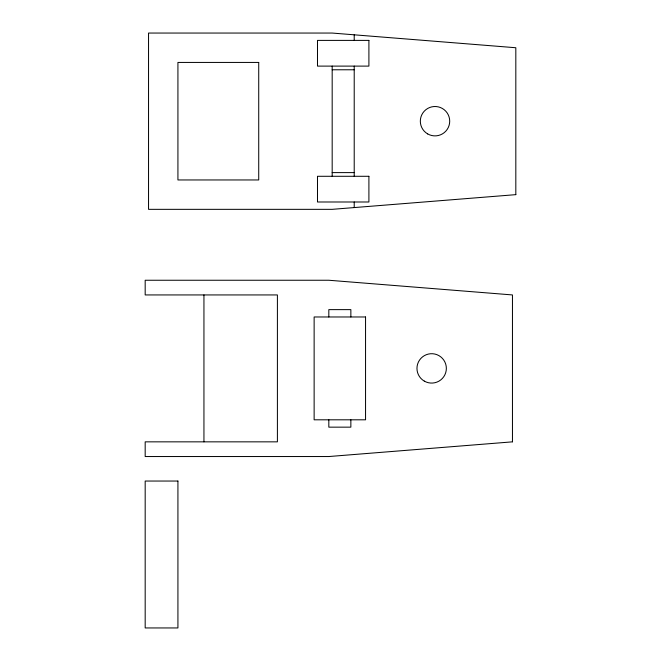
<?xml version="1.0" encoding="UTF-8"?>
<svg xmlns="http://www.w3.org/2000/svg" width="661" height="661" viewBox="0 0 661 661"><rect width="100%" height="100%" fill="white"/><g stroke="black" fill="none" stroke-linecap="round" stroke-linejoin="round"><path stroke-width="0.99" d="M332.177 69.777L354.213 69.777M332.177 172.612L354.213 172.612M354.213 34.81L354.213 40.395M354.213 66.108L354.213 176.289M354.213 201.993L354.213 207.579M350.859 316.974L350.859 309.629L328.823 309.629L328.823 316.974M350.859 419.809L350.859 427.155L328.823 427.155L328.823 419.809M332.177 66.108L332.177 176.289M203.943 294.938L203.943 441.845M515.82 194.648L332.177 209.339L148.543 209.339L148.543 33.05L332.177 33.05L515.82 47.741L515.82 194.648M512.457 441.845L328.823 456.536L145.18 456.536L145.18 441.845L277.405 441.845L277.405 294.938L145.18 294.938L145.18 280.247L328.823 280.247L512.457 294.938L512.457 441.845M368.904 40.395L317.487 40.395L317.487 66.108L368.904 66.108L368.904 40.395M258.724 62.431L177.925 62.431L177.925 179.957L258.724 179.957L258.724 62.431M368.904 176.289L317.487 176.289L317.487 201.993L368.904 201.993L368.904 176.289M365.55 316.974L314.132 316.974L314.132 419.809L365.55 419.809L365.55 316.974M177.925 481.043L145.18 481.043L145.18 627.95L177.925 627.95L177.925 481.043M424.312 381.116A14.691 14.691 0 0 0 446.349 368.392A14.691 14.691 0 0 0 424.312 355.668A14.691 14.691 0 0 0 424.312 381.116M427.675 133.919A14.691 14.691 0 0 0 449.711 121.194A14.691 14.691 0 0 0 427.675 108.47A14.691 14.691 0 0 0 427.675 133.919"/></g></svg>
